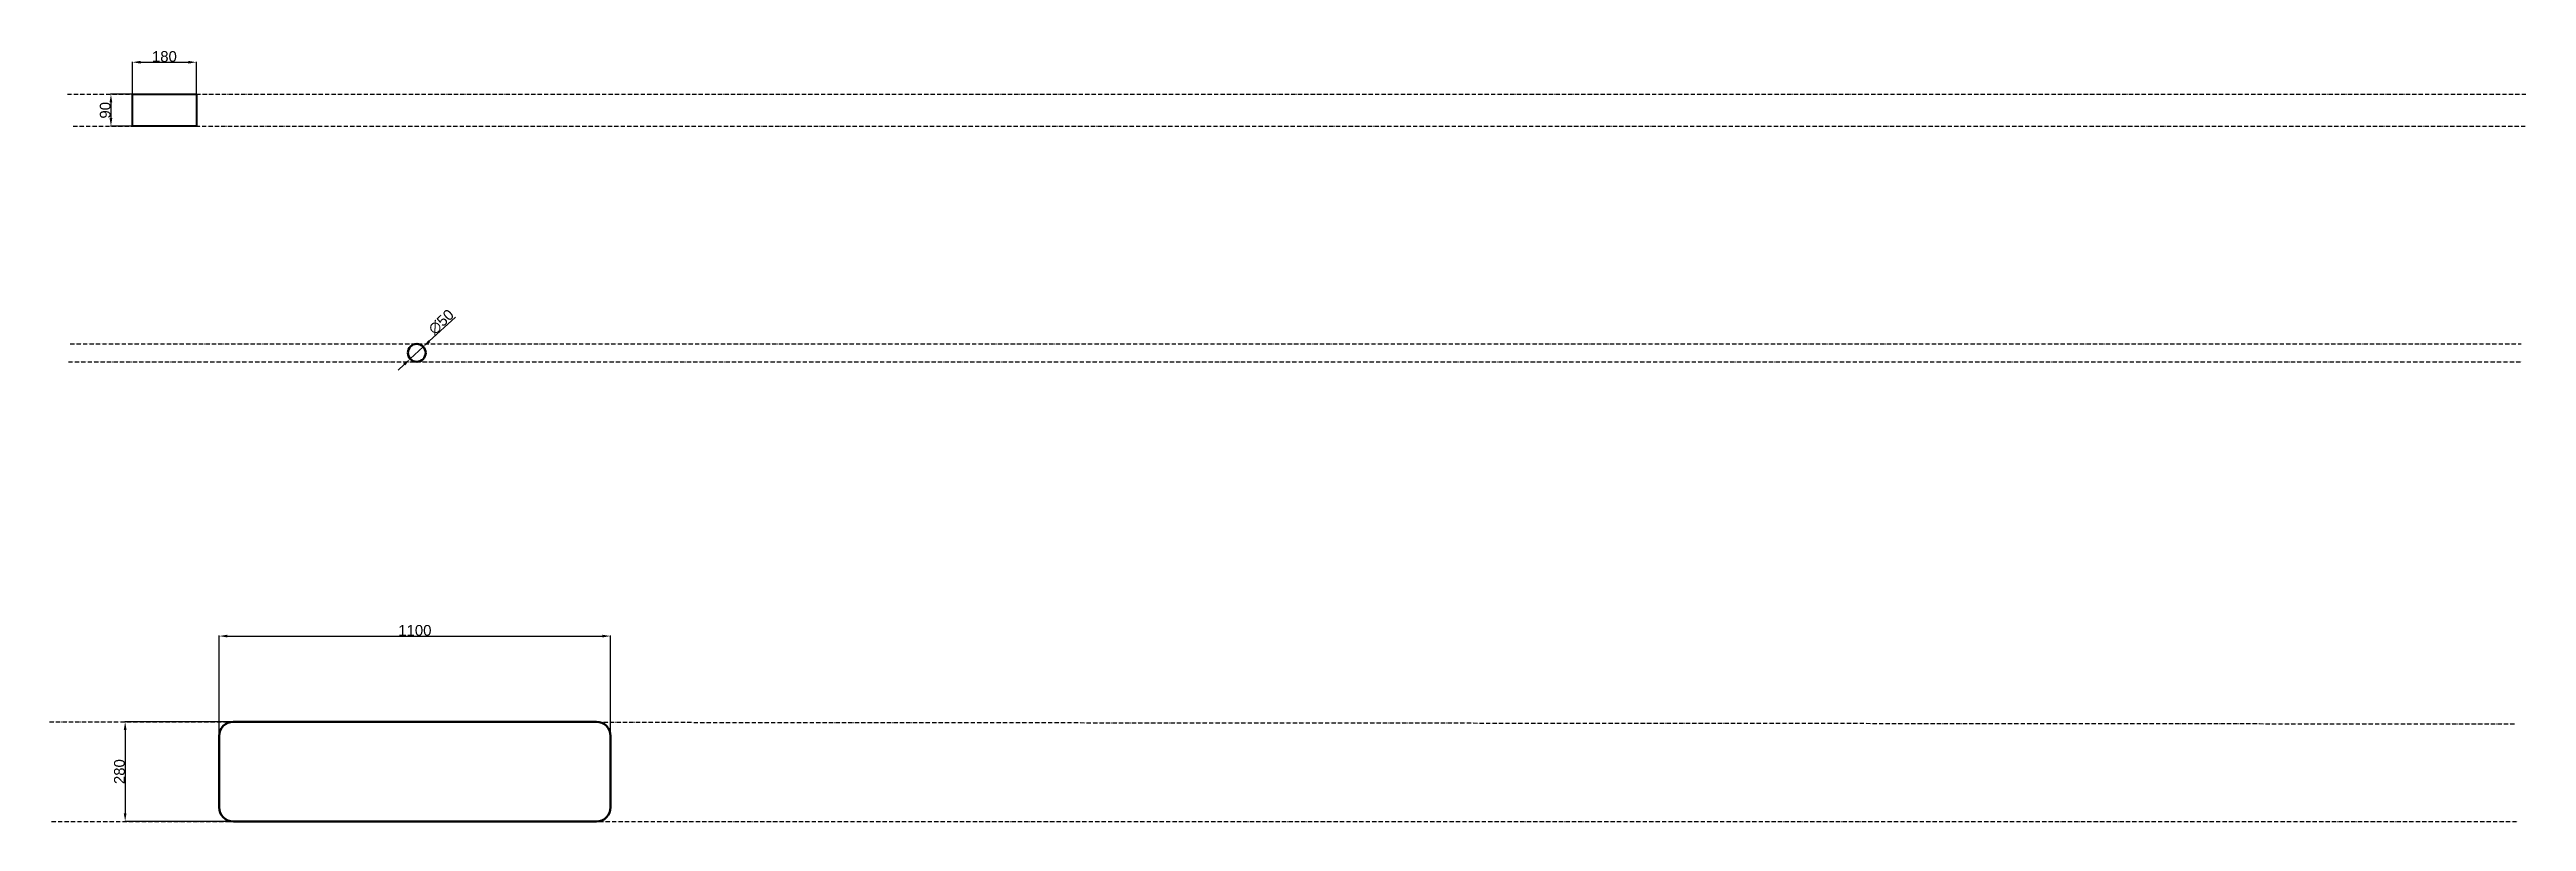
# Model space of a CAD drawing. Header units: millimetres. Extents: x 34 to 6994, y 487 to 2656.
import ezdxf

# ---------------------------------------------------------------- set-up
doc = ezdxf.new("R2010")
doc.units = ezdxf.units.MM
doc.linetypes.add('ACAD_ISO10W100', pattern=[18, 12, -3, 0, -3])
for name, color, linetype, lineweight in [('Circle', 1, 'Continuous', 50), ('Rectangles', 133, 'Continuous', 40), ('Sezut', 250, 'Continuous', 50)]:
    doc.layers.add(name, color=color, linetype=linetype, lineweight=lineweight)
doc.layers.add('Marimi', color=50, linetype='Continuous')
doc.layers.add('Reference_line', color=3, linetype='ACAD_ISO10W100')
doc.styles.get("Standard").update_dxf_attribs({"font": 'arial.ttf'})
doc.dimstyles.new('ISO-25', dxfattribs={"dimtxt": 30, "dimasz": 23, "dimexe": 1.25, "dimexo": 0.625, "dimtad": 1, "dimtxsty": 'Standard', "dimcen": 2.5, "dimadec": 0, "dimazin": 0, "dimtfac": 1, "dimtmove": 0, "dimatfit": 3, "dimfxl": 1, "dimarcsym": 0})

# ---------------------------------------------------------------- blocks, each defined once
blk = doc.blocks.new('*D7')
at = {"layer": 'Defpoints', "color": 0, "transparency": 16777216}
for p in [(1610.9, 1007.7), (510.9, 626.9), (1610.9, 626.9)]:
    blk.add_point(p, dxfattribs=at)
at = {"layer": 'Marimi', "color": 0, "lineweight": -2, "transparency": 16777216}
for p, q in [((510.9, 627.6), (510.9, 1008.9)), ((533.9, 1007.7), (1587.9, 1007.7)), ((1610.9, 627.6), (1610.9, 1008.9))]:
    blk.add_line(p, q, dxfattribs=at)
at = {"layer": 'Marimi', "color": 0, "transparency": 16777216}
for points in [[(533.9, 1011.5), (533.9, 1003.9), (510.9, 1007.7)], [(1587.9, 1011.5), (1587.9, 1003.9), (1610.9, 1007.7)]]:
    blk.add_solid(points, dxfattribs=at)
at = {"layer": 'Marimi', "color": 0, "transparency": 16777216, "insert": (1060.9, 1023.6), "char_height": 30, "attachment_point": 5}
blk.add_mtext('1100', dxfattribs=at)
blk = doc.blocks.new('*D8')
at = {"layer": 'Defpoints', "color": 0, "transparency": 16777216}
for p in [(1060.9, 766.9), (246.9, 486.9), (1060.9, 486.9)]:
    blk.add_point(p, dxfattribs=at)
at = {"layer": 'Marimi', "color": 0, "lineweight": -2, "transparency": 16777216}
for p, q in [((1060.3, 766.9), (245.6, 766.9)), ((246.9, 743.9), (246.9, 509.9)), ((1060.3, 486.9), (245.6, 486.9))]:
    blk.add_line(p, q, dxfattribs=at)
at = {"layer": 'Marimi', "color": 0, "transparency": 16777216}
for points in [[(243, 743.9), (250.7, 743.9), (246.9, 766.9)], [(243, 509.9), (250.7, 509.9), (246.9, 486.9)]]:
    blk.add_solid(points, dxfattribs=at)
at = {"layer": 'Marimi', "color": 0, "transparency": 16777216, "insert": (230.9, 626.9), "char_height": 30, "attachment_point": 5, "rotation": 90}
blk.add_mtext('280', dxfattribs=at)
blk = doc.blocks.new('*D9')
at = {"layer": 'Defpoints', "color": 0, "transparency": 16777216}
for p in [(1084.6, 1820.5), (1047.9, 1786.5)]:
    blk.add_point(p, dxfattribs=at)
at = {"layer": 'Marimi', "color": 0, "lineweight": -2, "transparency": 16777216}
for p, q in [((1174.6, 1904), (1101.4, 1836.1)), ((1047.9, 1786.5), (1084.6, 1820.5)), ((1031.1, 1770.8), (1014.2, 1755.2))]:
    blk.add_line(p, q, dxfattribs=at)
at = {"layer": 'Marimi', "color": 0, "transparency": 16777216}
for points in [[(1098.8, 1838.9), (1104.1, 1833.3), (1084.6, 1820.5)], [(1028.5, 1773.7), (1033.7, 1768), (1047.9, 1786.5)]]:
    blk.add_solid(points, dxfattribs=at)
at = {"layer": 'Marimi', "color": 0, "transparency": 16777216, "insert": (1135, 1890.2), "char_height": 30, "attachment_point": 5, "rotation": 42.85633}
blk.add_mtext('∅50', dxfattribs=at)
blk = doc.blocks.new('*D10')
at = {"layer": 'Defpoints', "color": 0, "transparency": 16777216}
for p in [(447.1, 2619.9), (267.1, 2529.8), (447.1, 2529.8)]:
    blk.add_point(p, dxfattribs=at)
at = {"layer": 'Marimi', "color": 0, "lineweight": -2, "transparency": 16777216}
for p, q in [((267.1, 2530.5), (267.1, 2621.1)), ((290.1, 2619.9), (424.1, 2619.9)), ((447.1, 2530.5), (447.1, 2621.1))]:
    blk.add_line(p, q, dxfattribs=at)
at = {"layer": 'Marimi', "color": 0, "transparency": 16777216}
for points in [[(290.1, 2623.7), (290.1, 2616), (267.1, 2619.9)], [(424.1, 2623.7), (424.1, 2616), (447.1, 2619.9)]]:
    blk.add_solid(points, dxfattribs=at)
at = {"layer": 'Marimi', "color": 0, "transparency": 16777216, "insert": (357.1, 2635.8), "char_height": 30, "attachment_point": 5}
blk.add_mtext('180', dxfattribs=at)
blk = doc.blocks.new('*D11')
at = {"layer": 'Defpoints', "color": 0, "transparency": 16777216}
for p in [(267.1, 2529.8), (206.9, 2439.8), (267.1, 2439.8)]:
    blk.add_point(p, dxfattribs=at)
at = {"layer": 'Marimi', "color": 0, "lineweight": -2, "transparency": 16777216}
for p, q in [((266.4, 2529.8), (205.6, 2529.8)), ((206.9, 2506.8), (206.9, 2462.8)), ((266.4, 2439.8), (205.6, 2439.8))]:
    blk.add_line(p, q, dxfattribs=at)
at = {"layer": 'Marimi', "color": 0, "transparency": 16777216}
for points in [[(203, 2506.8), (210.7, 2506.8), (206.9, 2529.8)], [(203, 2462.8), (210.7, 2462.8), (206.9, 2439.8)]]:
    blk.add_solid(points, dxfattribs=at)
at = {"layer": 'Marimi', "color": 0, "transparency": 16777216, "insert": (190.9, 2484.8), "char_height": 30, "attachment_point": 5, "rotation": 90}
blk.add_mtext('90', dxfattribs=at)

msp = doc.modelspace()

# ---------------------------------------------------------------- linework, layer by layer
at = {"layer": 'Circle'}
msp.add_circle((1066.262, 1803.49), 25, dxfattribs=at)
at = {"layer": 'Rectangles'}
msp.add_lwpolyline([(267.064, 2529.849), (447.064, 2529.849), (447.064, 2439.849), (267.064, 2439.849)], close=True, dxfattribs=at)
at = {"layer": 'Reference_line'}
for p, q in [((84.478, 2529.849), (6993.992, 2529.849)), ((100.769, 2439.849), (6991.677, 2439.849)), ((92.302, 1828.49), (6978.813, 1828.49)), ((87.222, 1778.49), (6980.955, 1778.49)), ((34.382, 766.937), (6960.496, 761.05)), ((40.161, 486.953), (6970.208, 486.953))]:
    msp.add_line(p, q, dxfattribs=at)
at = {"layer": 'Sezut'}
msp.add_lwpolyline([(550.896, 486.937), (1570.896, 486.937, 0.41421356), (1610.896, 526.937), (1610.896, 726.937, 0.41421356), (1570.896, 766.937), (550.896, 766.937, 0.41421356), (510.896, 726.937), (510.896, 526.937, 0.41421356)], format="xyb", close=True, dxfattribs=at)

# ---------------------------------------------------------------- dimensions: what is measured, and where the dimension line sits
at = {"layer": 'Marimi'}
for base, p1, p2, picture, middle in [((447.064, 2619.88), (267.064, 2529.849), (447.064, 2529.849), '*D10', (357.064, 2635.822)), ((1610.896, 1007.692), (510.896, 626.937), (1610.896, 626.937), '*D7', (1060.896, 1023.635))]:
    dim = msp.add_linear_dim(base=base, p1=p1, p2=p2, dimstyle='ISO-25', dxfattribs=at)
    dim.commit()
    dim.dimension.update_dxf_attribs({"geometry": picture, "text_midpoint": middle})
for base, p1, p2, picture, middle in [((206.869, 2439.849), (267.064, 2529.849), (267.064, 2439.849), '*D11', (190.927, 2484.849)), ((246.878, 486.937), (1060.896, 766.937), (1060.896, 486.937), '*D8', (230.936, 626.937))]:
    dim = msp.add_linear_dim(base=base, p1=p1, p2=p2, angle=90, dimstyle='ISO-25', dxfattribs=at)
    dim.commit()
    dim.dimension.update_dxf_attribs({"geometry": picture, "text_midpoint": middle})
dim = msp.add_diameter_dim_2p(p1=(1047.935, 1786.486), p2=(1084.588, 1820.494), dimstyle='ISO-25', dxfattribs=at)
dim.commit()
dim.dimension.update_dxf_attribs({"geometry": '*D9', "text_midpoint": (1146.445, 1877.887)})

doc.saveas('drawing.dxf')
